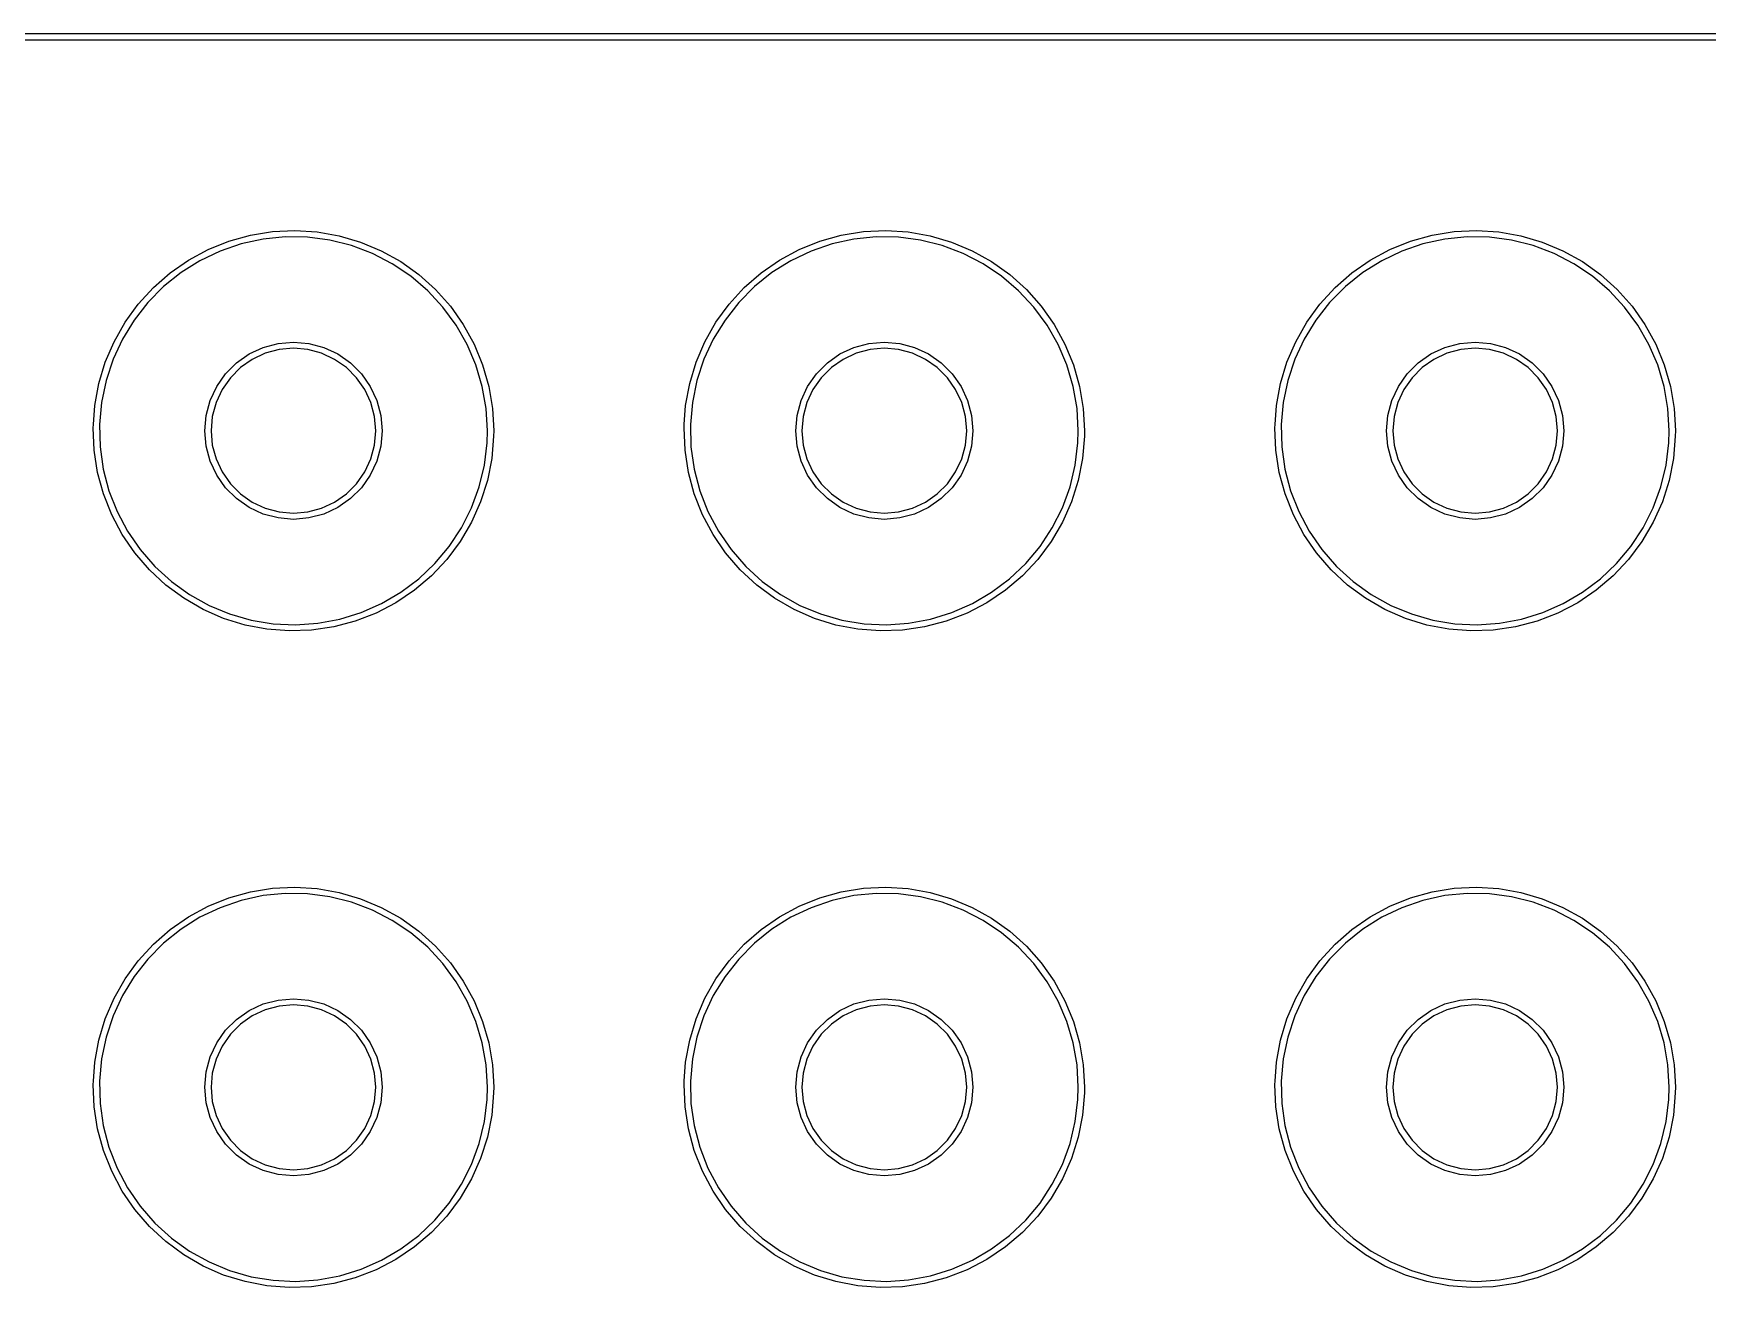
# Model space of a CAD drawing. Extents: x 26 to 390, y -197 to -58.
# Drawn here: x 68.04 to 93.54, y -171.05 to -151.95 of the extents above; entities that cross this region are included whole.
import ezdxf

# ---------------------------------------------------------------- set-up
doc = ezdxf.new("R2010")
doc.units = 0
doc.layers.add('BLACK', color=7, linetype='CONTINUOUS')

msp = doc.modelspace()

# ---------------------------------------------------------------- linework, layer by layer
at = {"layer": 'BLACK', "linetype": 'CONTINUOUS'}
for p, q in [((29, -151.95), (131, -151.95)), ((131, -152.05), (29, -152.05)), ((71.0171, -155.113), (71.3451, -155.021)), ((71.3451, -155.021), (71.6812, -154.967)), ((71.6812, -154.967), (72.0213, -154.95)), ((72.0213, -154.95), (72.3611, -154.971)), ((72.3611, -154.971), (72.6965, -155.031)), ((72.6965, -155.031), (73.0231, -155.127)), ((80.0171, -155.113), (80.3451, -155.021)), ((80.3451, -155.021), (80.6812, -154.967)), ((80.6812, -154.967), (81.0213, -154.95)), ((81.0213, -154.95), (81.3611, -154.971)), ((81.3611, -154.971), (81.6965, -155.031)), ((81.6965, -155.031), (82.0231, -155.127)), ((89.0171, -155.113), (89.3451, -155.021)), ((89.3451, -155.021), (89.6812, -154.967)), ((89.6812, -154.967), (90.0213, -154.95)), ((90.0213, -154.95), (90.3611, -154.971)), ((90.3611, -154.971), (90.6965, -155.031)), ((90.6965, -155.031), (91.0231, -155.127)), ((70.4018, -155.402), (70.7014, -155.24)), ((70.8835, -155.264), (70.5764, -155.411)), ((70.7014, -155.24), (71.0171, -155.113)), ((71.2053, -155.154), (70.8835, -155.264)), ((71.5377, -155.081), (71.2053, -155.154)), ((71.8763, -155.048), (71.5377, -155.081)), ((72.2164, -155.053), (71.8763, -155.048)), ((72.5537, -155.097), (72.2164, -155.053)), ((72.8837, -155.18), (72.5537, -155.097)), ((73.2019, -155.3), (72.8837, -155.18)), ((73.0231, -155.127), (73.337, -155.259)), ((73.337, -155.259), (73.6343, -155.425)), ((79.4018, -155.402), (79.7014, -155.24)), ((79.8835, -155.264), (79.5764, -155.411)), ((79.7014, -155.24), (80.0171, -155.113)), ((80.2053, -155.154), (79.8835, -155.264)), ((80.5377, -155.081), (80.2053, -155.154)), ((80.8763, -155.048), (80.5377, -155.081)), ((81.2164, -155.053), (80.8763, -155.048)), ((81.5537, -155.097), (81.2164, -155.053)), ((81.8837, -155.18), (81.5537, -155.097)), ((82.2019, -155.3), (81.8837, -155.18)), ((82.0231, -155.127), (82.337, -155.259)), ((82.337, -155.259), (82.6343, -155.425)), ((88.4018, -155.402), (88.7014, -155.24)), ((88.8835, -155.264), (88.5764, -155.411)), ((88.7014, -155.24), (89.0171, -155.113)), ((89.2053, -155.154), (88.8835, -155.264)), ((89.5377, -155.081), (89.2053, -155.154)), ((89.8763, -155.048), (89.5377, -155.081)), ((90.2164, -155.053), (89.8763, -155.048)), ((90.5537, -155.097), (90.2164, -155.053)), ((90.8837, -155.18), (90.5537, -155.097)), ((91.2019, -155.3), (90.8837, -155.18)), ((91.0231, -155.127), (91.337, -155.259)), ((91.337, -155.259), (91.6343, -155.425)), ((70.1222, -155.597), (70.4018, -155.402)), ((70.5764, -155.411), (70.2882, -155.591)), ((73.5042, -155.457), (73.2019, -155.3)), ((73.7866, -155.646), (73.5042, -155.457)), ((73.6343, -155.425), (73.9111, -155.623)), ((79.1222, -155.597), (79.4018, -155.402)), ((79.5764, -155.411), (79.2882, -155.591)), ((82.5042, -155.457), (82.2019, -155.3)), ((82.7866, -155.646), (82.5042, -155.457)), ((82.6343, -155.425), (82.9111, -155.623)), ((88.1222, -155.597), (88.4018, -155.402)), ((88.5764, -155.411), (88.2882, -155.591)), ((91.5042, -155.457), (91.2019, -155.3)), ((91.7866, -155.646), (91.5042, -155.457)), ((91.6343, -155.425), (91.9111, -155.623)), ((69.866, -155.821), (70.1222, -155.597)), ((70.2882, -155.591), (70.0227, -155.804)), ((74.0453, -155.867), (73.7866, -155.646)), ((73.9111, -155.623), (74.1642, -155.851)), ((78.866, -155.821), (79.1222, -155.597)), ((79.2882, -155.591), (79.0227, -155.804)), ((83.0453, -155.867), (82.7866, -155.646)), ((82.9111, -155.623), (83.1642, -155.851)), ((87.866, -155.821), (88.1222, -155.597)), ((88.2882, -155.591), (88.0227, -155.804)), ((92.0453, -155.867), (91.7866, -155.646)), ((91.9111, -155.623), (92.1642, -155.851)), ((69.7834, -156.046), (69.5735, -156.314)), ((69.6364, -156.072), (69.866, -155.821)), ((70.0227, -155.804), (69.7834, -156.046)), ((74.2769, -156.116), (74.0453, -155.867)), ((74.1642, -155.851), (74.3903, -156.105)), ((78.7834, -156.046), (78.5735, -156.314)), ((78.6364, -156.072), (78.866, -155.821)), ((79.0227, -155.804), (78.7834, -156.046)), ((83.2769, -156.116), (83.0453, -155.867)), ((83.1642, -155.851), (83.3903, -156.105)), ((87.7834, -156.046), (87.5735, -156.314)), ((87.6364, -156.072), (87.866, -155.821)), ((88.0227, -155.804), (87.7834, -156.046)), ((92.2769, -156.116), (92.0453, -155.867)), ((92.1642, -155.851), (92.3903, -156.105)), ((69.4363, -156.348), (69.6364, -156.072)), ((74.4783, -156.391), (74.2769, -156.116)), ((74.3903, -156.105), (74.5865, -156.384)), ((78.4363, -156.348), (78.6364, -156.072)), ((83.4783, -156.391), (83.2769, -156.116)), ((83.3903, -156.105), (83.5865, -156.384)), ((87.4363, -156.348), (87.6364, -156.072)), ((92.4783, -156.391), (92.2769, -156.116)), ((92.3903, -156.105), (92.5865, -156.384)), ((69.2681, -156.644), (69.4363, -156.348)), ((69.5735, -156.314), (69.3957, -156.604)), ((74.6468, -156.686), (74.4783, -156.391)), ((74.5865, -156.384), (74.7506, -156.682)), ((78.2681, -156.644), (78.4363, -156.348)), ((78.5735, -156.314), (78.3957, -156.604)), ((83.6468, -156.686), (83.4783, -156.391)), ((83.5865, -156.384), (83.7506, -156.682)), ((87.2681, -156.644), (87.4363, -156.348)), ((87.5735, -156.314), (87.3957, -156.604)), ((92.6468, -156.686), (92.4783, -156.391)), ((92.5865, -156.384), (92.7506, -156.682)), ((69.1339, -156.957), (69.2681, -156.644)), ((69.3957, -156.604), (69.2525, -156.912)), ((71.325, -156.831), (71.5383, -156.731)), ((71.5383, -156.731), (71.7656, -156.671)), ((71.7821, -156.764), (71.5708, -156.821)), ((71.7656, -156.671), (72, -156.65)), ((72, -156.745), (71.7821, -156.764)), ((72, -156.65), (72.2344, -156.671)), ((72.2179, -156.764), (72, -156.745)), ((72.4292, -156.821), (72.2179, -156.764)), ((72.2344, -156.671), (72.4617, -156.731)), ((72.4617, -156.731), (72.675, -156.831)), ((74.7803, -156.999), (74.6468, -156.686)), ((74.7506, -156.682), (74.8803, -156.997)), ((78.1339, -156.957), (78.2681, -156.644)), ((78.3957, -156.604), (78.2525, -156.912)), ((80.325, -156.831), (80.5383, -156.731)), ((80.5383, -156.731), (80.7656, -156.671)), ((80.7821, -156.764), (80.5708, -156.821)), ((80.7656, -156.671), (81, -156.65)), ((81, -156.745), (80.7821, -156.764)), ((81, -156.65), (81.2344, -156.671)), ((81.2179, -156.764), (81, -156.745)), ((81.4292, -156.821), (81.2179, -156.764)), ((81.2344, -156.671), (81.4617, -156.731)), ((81.4617, -156.731), (81.675, -156.831)), ((83.7803, -156.999), (83.6468, -156.686)), ((83.7506, -156.682), (83.8803, -156.997)), ((87.1339, -156.957), (87.2681, -156.644)), ((87.3957, -156.604), (87.2525, -156.912)), ((89.325, -156.831), (89.5383, -156.731)), ((89.5383, -156.731), (89.7656, -156.671)), ((89.7821, -156.764), (89.5708, -156.821)), ((89.7656, -156.671), (90, -156.65)), ((90, -156.745), (89.7821, -156.764)), ((90, -156.65), (90.2344, -156.671)), ((90.2179, -156.764), (90, -156.745)), ((90.4292, -156.821), (90.2179, -156.764)), ((90.2344, -156.671), (90.4617, -156.731)), ((90.4617, -156.731), (90.675, -156.831)), ((92.7803, -156.999), (92.6468, -156.686)), ((92.7506, -156.682), (92.8803, -156.997)), ((69.0355, -157.283), (69.1339, -156.957)), ((69.2525, -156.912), (69.1457, -157.235)), ((70.9658, -157.132), (71.1322, -156.966)), ((71.1934, -157.039), (71.0388, -157.193)), ((71.1322, -156.966), (71.325, -156.831)), ((71.3726, -156.913), (71.1934, -157.039)), ((71.5708, -156.821), (71.3726, -156.913)), ((72.6274, -156.913), (72.4292, -156.821)), ((72.8066, -157.039), (72.6274, -156.913)), ((72.675, -156.831), (72.8678, -156.966)), ((72.9612, -157.193), (72.8066, -157.039)), ((72.8678, -156.966), (73.0342, -157.132)), ((74.8769, -157.325), (74.7803, -156.999)), ((74.8803, -156.997), (74.9742, -157.324)), ((78.0355, -157.283), (78.1339, -156.957)), ((78.2525, -156.912), (78.1457, -157.235)), ((79.9658, -157.132), (80.1322, -156.966)), ((80.1934, -157.039), (80.0388, -157.193)), ((80.1322, -156.966), (80.325, -156.831)), ((80.3726, -156.913), (80.1934, -157.039)), ((80.5708, -156.821), (80.3726, -156.913)), ((81.6274, -156.913), (81.4292, -156.821)), ((81.8066, -157.039), (81.6274, -156.913)), ((81.675, -156.831), (81.8678, -156.966)), ((81.9612, -157.193), (81.8066, -157.039)), ((81.8678, -156.966), (82.0342, -157.132)), ((83.8769, -157.325), (83.7803, -156.999)), ((83.8803, -156.997), (83.9742, -157.324)), ((87.0355, -157.283), (87.1339, -156.957)), ((87.2525, -156.912), (87.1457, -157.235)), ((88.9658, -157.132), (89.1322, -156.966)), ((89.1934, -157.039), (89.0388, -157.193)), ((89.1322, -156.966), (89.325, -156.831)), ((89.3726, -156.913), (89.1934, -157.039)), ((89.5708, -156.821), (89.3726, -156.913)), ((90.6274, -156.913), (90.4292, -156.821)), ((90.8066, -157.039), (90.6274, -156.913)), ((90.675, -156.831), (90.8678, -156.966)), ((90.9612, -157.193), (90.8066, -157.039)), ((90.8678, -156.966), (91.0342, -157.132)), ((92.8769, -157.325), (92.7803, -156.999)), ((92.8803, -156.997), (92.9742, -157.324)), ((68.974, -157.618), (69.0355, -157.283)), ((69.1457, -157.235), (69.0767, -157.568)), ((70.7314, -157.538), (70.8309, -157.325)), ((70.8309, -157.325), (70.9658, -157.132)), ((71.0388, -157.193), (70.9133, -157.373)), ((73.0867, -157.373), (72.9612, -157.193)), ((73.0342, -157.132), (73.1691, -157.325)), ((73.1691, -157.325), (73.2686, -157.538)), ((74.9354, -157.66), (74.8769, -157.325)), ((74.9742, -157.324), (75.031, -157.66)), ((77.974, -157.618), (78.0355, -157.283)), ((78.1457, -157.235), (78.0767, -157.568)), ((79.7314, -157.538), (79.8309, -157.325)), ((79.8309, -157.325), (79.9658, -157.132)), ((80.0388, -157.193), (79.9133, -157.373)), ((82.0867, -157.373), (81.9612, -157.193)), ((82.0342, -157.132), (82.1691, -157.325)), ((82.1691, -157.325), (82.2686, -157.538)), ((83.9354, -157.66), (83.8769, -157.325)), ((83.9742, -157.324), (84.031, -157.66)), ((86.974, -157.618), (87.0355, -157.283)), ((87.1457, -157.235), (87.0767, -157.568)), ((88.7314, -157.538), (88.8309, -157.325)), ((88.8309, -157.325), (88.9658, -157.132)), ((89.0388, -157.193), (88.9133, -157.373)), ((91.0867, -157.373), (90.9612, -157.193)), ((91.0342, -157.132), (91.1691, -157.325)), ((91.1691, -157.325), (91.2686, -157.538)), ((92.9354, -157.66), (92.8769, -157.325)), ((92.9742, -157.324), (93.031, -157.66)), ((69.0767, -157.568), (69.0465, -157.907)), ((70.6705, -157.766), (70.7314, -157.538)), ((70.8209, -157.571), (70.7643, -157.782)), ((70.9133, -157.373), (70.8209, -157.571)), ((73.1791, -157.571), (73.0867, -157.373)), ((73.2357, -157.782), (73.1791, -157.571)), ((73.2686, -157.538), (73.3295, -157.766)), ((78.0767, -157.568), (78.0465, -157.907)), ((79.6705, -157.766), (79.7314, -157.538)), ((79.8209, -157.571), (79.7643, -157.782)), ((79.9133, -157.373), (79.8209, -157.571)), ((82.1791, -157.571), (82.0867, -157.373)), ((82.2357, -157.782), (82.1791, -157.571)), ((82.2686, -157.538), (82.3295, -157.766)), ((87.0767, -157.568), (87.0465, -157.907)), ((88.6705, -157.766), (88.7314, -157.538)), ((88.8209, -157.571), (88.7643, -157.782)), ((88.9133, -157.373), (88.8209, -157.571)), ((91.1791, -157.571), (91.0867, -157.373)), ((91.2357, -157.782), (91.1791, -157.571)), ((91.2686, -157.538), (91.3295, -157.766)), ((68.9538, -157.907), (68.974, -157.618)), ((70.65, -158), (70.6705, -157.766)), ((70.7643, -157.782), (70.7452, -158)), ((73.2548, -158), (73.2357, -157.782)), ((73.3295, -157.766), (73.35, -158)), ((74.955, -158), (74.9354, -157.66)), ((75.031, -157.66), (75.05, -158)), ((77.9538, -157.907), (77.974, -157.618)), ((79.65, -158), (79.6705, -157.766)), ((79.7643, -157.782), (79.7452, -158)), ((82.2548, -158), (82.2357, -157.782)), ((82.3295, -157.766), (82.35, -158)), ((83.955, -158), (83.9354, -157.66)), ((84.031, -157.66), (84.05, -158)), ((86.9538, -157.907), (86.974, -157.618)), ((88.65, -158), (88.6705, -157.766)), ((88.7643, -157.782), (88.7452, -158)), ((91.2548, -158), (91.2357, -157.782)), ((91.3295, -157.766), (91.35, -158)), ((92.955, -158), (92.9354, -157.66)), ((93.031, -157.66), (93.05, -158)), ((68.9503, -157.957), (68.9538, -157.907)), ((68.9646, -158.298), (68.9503, -157.957)), ((69.0465, -157.907), (69.0554, -158.247)), ((70.6705, -158.234), (70.65, -158)), ((70.7452, -158), (70.7643, -158.218)), ((73.2357, -158.218), (73.2548, -158)), ((73.35, -158), (73.3295, -158.234)), ((74.9492, -158.186), (74.955, -158)), ((75.0488, -158.085), (75.0203, -158.424)), ((75.05, -158), (75.0488, -158.085)), ((77.9503, -157.957), (77.9538, -157.907)), ((77.9646, -158.298), (77.9503, -157.957)), ((78.0465, -157.907), (78.0554, -158.247)), ((79.6705, -158.234), (79.65, -158)), ((79.7452, -158), (79.7643, -158.218)), ((82.2357, -158.218), (82.2548, -158)), ((82.35, -158), (82.3295, -158.234)), ((83.9492, -158.186), (83.955, -158)), ((84.0488, -158.085), (84.0203, -158.424)), ((84.05, -158), (84.0488, -158.085)), ((86.9503, -157.957), (86.9538, -157.907)), ((86.9646, -158.298), (86.9503, -157.957)), ((87.0465, -157.907), (87.0554, -158.247)), ((88.6705, -158.234), (88.65, -158)), ((88.7452, -158), (88.7643, -158.218)), ((91.2357, -158.218), (91.2548, -158)), ((91.35, -158), (91.3295, -158.234)), ((92.9492, -158.186), (92.955, -158)), ((93.0488, -158.085), (93.0203, -158.424)), ((93.05, -158), (93.0488, -158.085)), ((69.0166, -158.634), (68.9646, -158.298)), ((69.0554, -158.247), (69.1033, -158.584)), ((70.7314, -158.462), (70.6705, -158.234)), ((70.7643, -158.218), (70.8209, -158.429)), ((73.1791, -158.429), (73.2357, -158.218)), ((73.3295, -158.234), (73.2686, -158.462)), ((74.9083, -158.523), (74.9492, -158.186)), ((78.0166, -158.634), (77.9646, -158.298)), ((78.0554, -158.247), (78.1033, -158.584)), ((79.7314, -158.462), (79.6705, -158.234)), ((79.7643, -158.218), (79.8209, -158.429)), ((82.1791, -158.429), (82.2357, -158.218)), ((82.3295, -158.234), (82.2686, -158.462)), ((83.9083, -158.523), (83.9492, -158.186)), ((87.0166, -158.634), (86.9646, -158.298)), ((87.0554, -158.247), (87.1033, -158.584)), ((88.7314, -158.462), (88.6705, -158.234)), ((88.7643, -158.218), (88.8209, -158.429)), ((91.1791, -158.429), (91.2357, -158.218)), ((91.3295, -158.234), (91.2686, -158.462)), ((92.9083, -158.523), (92.9492, -158.186)), ((69.1033, -158.584), (69.1896, -158.913)), ((70.8309, -158.675), (70.7314, -158.462)), ((70.8209, -158.429), (70.9133, -158.627)), ((73.0867, -158.627), (73.1791, -158.429)), ((73.2686, -158.462), (73.1691, -158.675)), ((74.8289, -158.854), (74.9083, -158.523)), ((75.0203, -158.424), (74.9542, -158.759)), ((78.1033, -158.584), (78.1896, -158.913)), ((79.8309, -158.675), (79.7314, -158.462)), ((79.8209, -158.429), (79.9133, -158.627)), ((82.0867, -158.627), (82.1791, -158.429)), ((82.2686, -158.462), (82.1691, -158.675)), ((83.8289, -158.854), (83.9083, -158.523)), ((84.0203, -158.424), (83.9542, -158.759)), ((87.1033, -158.584), (87.1896, -158.913)), ((88.8309, -158.675), (88.7314, -158.462)), ((88.8209, -158.429), (88.9133, -158.627)), ((91.0867, -158.627), (91.1791, -158.429)), ((91.2686, -158.462), (91.1691, -158.675)), ((92.8289, -158.854), (92.9083, -158.523)), ((93.0203, -158.424), (92.9542, -158.759)), ((69.1059, -158.963), (69.0166, -158.634)), ((70.9658, -158.868), (70.8309, -158.675)), ((70.9133, -158.627), (71.0388, -158.807)), ((71.0388, -158.807), (71.1934, -158.961)), ((72.8066, -158.961), (72.9612, -158.807)), ((72.9612, -158.807), (73.0867, -158.627)), ((73.1691, -158.675), (73.0342, -158.868)), ((74.712, -159.174), (74.8289, -158.854)), ((74.9542, -158.759), (74.8512, -159.083)), ((78.1059, -158.963), (78.0166, -158.634)), ((79.9658, -158.868), (79.8309, -158.675)), ((79.9133, -158.627), (80.0388, -158.807)), ((80.0388, -158.807), (80.1934, -158.961)), ((81.8066, -158.961), (81.9612, -158.807)), ((81.9612, -158.807), (82.0867, -158.627)), ((82.1691, -158.675), (82.0342, -158.868)), ((83.712, -159.174), (83.8289, -158.854)), ((83.9542, -158.759), (83.8512, -159.083)), ((87.1059, -158.963), (87.0166, -158.634)), ((88.9658, -158.868), (88.8309, -158.675)), ((88.9133, -158.627), (89.0388, -158.807)), ((89.0388, -158.807), (89.1934, -158.961)), ((90.8066, -158.961), (90.9612, -158.807)), ((90.9612, -158.807), (91.0867, -158.627)), ((91.1691, -158.675), (91.0342, -158.868)), ((92.712, -159.174), (92.8289, -158.854)), ((92.9542, -158.759), (92.8512, -159.083)), ((69.2313, -159.279), (69.1059, -158.963)), ((69.1896, -158.913), (69.3132, -159.23)), ((71.1322, -159.034), (70.9658, -158.868)), ((71.325, -159.169), (71.1322, -159.034)), ((71.1934, -158.961), (71.3726, -159.087)), ((71.3726, -159.087), (71.5708, -159.179)), ((72.4292, -159.179), (72.6274, -159.087)), ((72.6274, -159.087), (72.8066, -158.961)), ((72.8678, -159.034), (72.675, -159.169)), ((73.0342, -158.868), (72.8678, -159.034)), ((74.8512, -159.083), (74.7127, -159.394)), ((78.2313, -159.279), (78.1059, -158.963)), ((78.1896, -158.913), (78.3132, -159.23)), ((80.1322, -159.034), (79.9658, -158.868)), ((80.325, -159.169), (80.1322, -159.034)), ((80.1934, -158.961), (80.3726, -159.087)), ((80.3726, -159.087), (80.5708, -159.179)), ((81.4292, -159.179), (81.6274, -159.087)), ((81.6274, -159.087), (81.8066, -158.961)), ((81.8678, -159.034), (81.675, -159.169)), ((82.0342, -158.868), (81.8678, -159.034)), ((83.8512, -159.083), (83.7127, -159.394)), ((87.2313, -159.279), (87.1059, -158.963)), ((87.1896, -158.913), (87.3132, -159.23)), ((89.1322, -159.034), (88.9658, -158.868)), ((89.325, -159.169), (89.1322, -159.034)), ((89.1934, -158.961), (89.3726, -159.087)), ((89.3726, -159.087), (89.5708, -159.179)), ((90.4292, -159.179), (90.6274, -159.087)), ((90.6274, -159.087), (90.8066, -158.961)), ((90.8678, -159.034), (90.675, -159.169)), ((91.0342, -158.868), (90.8678, -159.034)), ((92.8512, -159.083), (92.7127, -159.394)), ((69.3911, -159.58), (69.2313, -159.279)), ((69.3132, -159.23), (69.4724, -159.531)), ((71.5383, -159.269), (71.325, -159.169)), ((71.7656, -159.329), (71.5383, -159.269)), ((71.5708, -159.179), (71.7821, -159.236)), ((72, -159.35), (71.7656, -159.329)), ((71.7821, -159.236), (72, -159.255)), ((72, -159.255), (72.2179, -159.236)), ((72.2344, -159.329), (72, -159.35)), ((72.2179, -159.236), (72.4292, -159.179)), ((72.4617, -159.269), (72.2344, -159.329)), ((72.675, -159.169), (72.4617, -159.269)), ((74.5591, -159.477), (74.712, -159.174)), ((78.3911, -159.58), (78.2313, -159.279)), ((78.3132, -159.23), (78.4724, -159.531)), ((80.5383, -159.269), (80.325, -159.169)), ((80.7656, -159.329), (80.5383, -159.269)), ((80.5708, -159.179), (80.7821, -159.236)), ((81, -159.35), (80.7656, -159.329)), ((80.7821, -159.236), (81, -159.255)), ((81, -159.255), (81.2179, -159.236)), ((81.2344, -159.329), (81, -159.35)), ((81.2179, -159.236), (81.4292, -159.179)), ((81.4617, -159.269), (81.2344, -159.329)), ((81.675, -159.169), (81.4617, -159.269)), ((83.5591, -159.477), (83.712, -159.174)), ((87.3911, -159.58), (87.2313, -159.279)), ((87.3132, -159.23), (87.4724, -159.531)), ((89.5383, -159.269), (89.325, -159.169)), ((89.7656, -159.329), (89.5383, -159.269)), ((89.5708, -159.179), (89.7821, -159.236)), ((90, -159.35), (89.7656, -159.329)), ((89.7821, -159.236), (90, -159.255)), ((90, -159.255), (90.2179, -159.236)), ((90.2344, -159.329), (90, -159.35)), ((90.2179, -159.236), (90.4292, -159.179)), ((90.4617, -159.269), (90.2344, -159.329)), ((90.675, -159.169), (90.4617, -159.269)), ((92.5591, -159.477), (92.712, -159.174)), ((69.5835, -159.861), (69.3911, -159.58)), ((69.4724, -159.531), (69.6651, -159.811)), ((74.3723, -159.762), (74.5591, -159.477)), ((74.7127, -159.394), (74.5404, -159.688)), ((78.5835, -159.861), (78.3911, -159.58)), ((78.4724, -159.531), (78.6651, -159.811)), ((83.3723, -159.762), (83.5591, -159.477)), ((83.7127, -159.394), (83.5404, -159.688)), ((87.5835, -159.861), (87.3911, -159.58)), ((87.4724, -159.531), (87.6651, -159.811)), ((92.3723, -159.762), (92.5591, -159.477)), ((92.7127, -159.394), (92.5404, -159.688)), ((69.806, -160.119), (69.5835, -159.861)), ((69.6651, -159.811), (69.8887, -160.068)), ((74.1541, -160.023), (74.3723, -159.762)), ((74.5404, -159.688), (74.3364, -159.961)), ((78.806, -160.119), (78.5835, -159.861)), ((78.6651, -159.811), (78.8887, -160.068)), ((83.1541, -160.023), (83.3723, -159.762)), ((83.5404, -159.688), (83.3364, -159.961)), ((87.806, -160.119), (87.5835, -159.861)), ((87.6651, -159.811), (87.8887, -160.068)), ((92.1541, -160.023), (92.3723, -159.762)), ((92.5404, -159.688), (92.3364, -159.961)), ((70.0559, -160.35), (69.806, -160.119)), ((69.8887, -160.068), (70.1404, -160.296)), ((73.9073, -160.257), (74.1541, -160.023)), ((74.3364, -159.961), (74.1033, -160.209)), ((79.0559, -160.35), (78.806, -160.119)), ((78.8887, -160.068), (79.1404, -160.296)), ((82.9073, -160.257), (83.1541, -160.023)), ((83.3364, -159.961), (83.1033, -160.209)), ((88.0559, -160.35), (87.806, -160.119)), ((87.8887, -160.068), (88.1404, -160.296)), ((91.9073, -160.257), (92.1541, -160.023)), ((92.3364, -159.961), (92.1033, -160.209)), ((70.3299, -160.552), (70.0559, -160.35)), ((70.1404, -160.296), (70.4166, -160.495)), ((73.6353, -160.461), (73.9073, -160.257)), ((74.1033, -160.209), (73.844, -160.429)), ((79.3299, -160.552), (79.0559, -160.35)), ((79.1404, -160.296), (79.4166, -160.495)), ((82.6353, -160.461), (82.9073, -160.257)), ((83.1033, -160.209), (82.844, -160.429)), ((88.3299, -160.552), (88.0559, -160.35)), ((88.1404, -160.296), (88.4166, -160.495)), ((91.6353, -160.461), (91.9073, -160.257)), ((92.1033, -160.209), (91.844, -160.429)), ((70.6248, -160.722), (70.3299, -160.552)), ((70.4166, -160.495), (70.7139, -160.66)), ((73.03, -160.77), (73.3415, -160.633)), ((73.5617, -160.62), (73.26, -160.778)), ((73.3415, -160.633), (73.6353, -160.461)), ((73.844, -160.429), (73.5617, -160.62)), ((79.6248, -160.722), (79.3299, -160.552)), ((79.4166, -160.495), (79.7139, -160.66)), ((82.03, -160.77), (82.3415, -160.633)), ((82.5617, -160.62), (82.26, -160.778)), ((82.3415, -160.633), (82.6353, -160.461)), ((82.844, -160.429), (82.5617, -160.62)), ((88.6248, -160.722), (88.3299, -160.552)), ((88.4166, -160.495), (88.7139, -160.66)), ((91.03, -160.77), (91.3415, -160.633)), ((91.5617, -160.62), (91.26, -160.778)), ((91.3415, -160.633), (91.6353, -160.461)), ((91.844, -160.429), (91.5617, -160.62)), ((70.9369, -160.859), (70.6248, -160.722)), ((70.7139, -160.66), (71.0282, -160.791)), ((71.2621, -160.959), (70.9369, -160.859)), ((71.0282, -160.791), (71.3554, -160.884)), ((71.3554, -160.884), (71.6911, -160.939)), ((72.3704, -160.932), (72.7049, -160.87)), ((72.7049, -160.87), (73.03, -160.77)), ((73.26, -160.778), (72.9425, -160.901)), ((79.9369, -160.859), (79.6248, -160.722)), ((79.7139, -160.66), (80.0282, -160.791)), ((80.2621, -160.959), (79.9369, -160.859)), ((80.0282, -160.791), (80.3554, -160.884)), ((80.3554, -160.884), (80.6911, -160.939)), ((81.3704, -160.932), (81.7049, -160.87)), ((81.7049, -160.87), (82.03, -160.77)), ((82.26, -160.778), (81.9425, -160.901)), ((88.9369, -160.859), (88.6248, -160.722)), ((88.7139, -160.66), (89.0282, -160.791)), ((89.2621, -160.959), (88.9369, -160.859)), ((89.0282, -160.791), (89.3554, -160.884)), ((89.3554, -160.884), (89.6911, -160.939)), ((90.3704, -160.932), (90.7049, -160.87)), ((90.7049, -160.87), (91.03, -160.77)), ((91.26, -160.778), (90.9425, -160.901)), ((71.5966, -161.023), (71.2621, -160.959)), ((71.9361, -161.049), (71.5966, -161.023)), ((71.6911, -160.939), (72.0309, -160.955)), ((72.2764, -161.037), (71.9361, -161.049)), ((72.0309, -160.955), (72.3704, -160.932)), ((72.6133, -160.988), (72.2764, -161.037)), ((72.9425, -160.901), (72.6133, -160.988)), ((80.5966, -161.023), (80.2621, -160.959)), ((80.9361, -161.049), (80.5966, -161.023)), ((80.6911, -160.939), (81.0309, -160.955)), ((81.2764, -161.037), (80.9361, -161.049)), ((81.0309, -160.955), (81.3704, -160.932)), ((81.6133, -160.988), (81.2764, -161.037)), ((81.9425, -160.901), (81.6133, -160.988)), ((89.5966, -161.023), (89.2621, -160.959)), ((89.9361, -161.049), (89.5966, -161.023)), ((89.6911, -160.939), (90.0309, -160.955)), ((90.2764, -161.037), (89.9361, -161.049)), ((90.0309, -160.955), (90.3704, -160.932)), ((90.6133, -160.988), (90.2764, -161.037)), ((90.9425, -160.901), (90.6133, -160.988)), ((71.3451, -165.021), (71.6812, -164.967)), ((71.6812, -164.967), (72.0213, -164.95)), ((72.0213, -164.95), (72.3611, -164.971)), ((72.3611, -164.971), (72.6965, -165.031)), ((80.3451, -165.021), (80.6812, -164.967)), ((80.6812, -164.967), (81.0213, -164.95)), ((81.0213, -164.95), (81.3611, -164.971)), ((81.3611, -164.971), (81.6965, -165.031)), ((89.3451, -165.021), (89.6812, -164.967)), ((89.6812, -164.967), (90.0213, -164.95)), ((90.0213, -164.95), (90.3611, -164.971)), ((90.3611, -164.971), (90.6965, -165.031)), ((70.7014, -165.24), (71.0171, -165.113)), ((71.2053, -165.154), (70.8835, -165.264)), ((71.0171, -165.113), (71.3451, -165.021)), ((71.5377, -165.081), (71.2053, -165.154)), ((71.8763, -165.048), (71.5377, -165.081)), ((72.2164, -165.053), (71.8763, -165.048)), ((72.5537, -165.097), (72.2164, -165.053)), ((72.8837, -165.18), (72.5537, -165.097)), ((72.6965, -165.031), (73.0231, -165.127)), ((73.2019, -165.3), (72.8837, -165.18)), ((73.0231, -165.127), (73.337, -165.259)), ((79.7014, -165.24), (80.0171, -165.113)), ((80.2053, -165.154), (79.8835, -165.264)), ((80.0171, -165.113), (80.3451, -165.021)), ((80.5377, -165.081), (80.2053, -165.154)), ((80.8763, -165.048), (80.5377, -165.081)), ((81.2164, -165.053), (80.8763, -165.048)), ((81.5537, -165.097), (81.2164, -165.053)), ((81.8837, -165.18), (81.5537, -165.097)), ((81.6965, -165.031), (82.0231, -165.127)), ((82.2019, -165.3), (81.8837, -165.18)), ((82.0231, -165.127), (82.337, -165.259)), ((88.7014, -165.24), (89.0171, -165.113)), ((89.2053, -165.154), (88.8835, -165.264)), ((89.0171, -165.113), (89.3451, -165.021)), ((89.5377, -165.081), (89.2053, -165.154)), ((89.8763, -165.048), (89.5377, -165.081)), ((90.2164, -165.053), (89.8763, -165.048)), ((90.5537, -165.097), (90.2164, -165.053)), ((90.8837, -165.18), (90.5537, -165.097)), ((90.6965, -165.031), (91.0231, -165.127)), ((91.2019, -165.3), (90.8837, -165.18)), ((91.0231, -165.127), (91.337, -165.259)), ((70.1222, -165.597), (70.4018, -165.402)), ((70.5764, -165.411), (70.2882, -165.591)), ((70.4018, -165.402), (70.7014, -165.24)), ((70.8835, -165.264), (70.5764, -165.411)), ((73.5042, -165.457), (73.2019, -165.3)), ((73.337, -165.259), (73.6343, -165.425)), ((73.7866, -165.646), (73.5042, -165.457)), ((73.6343, -165.425), (73.9111, -165.623)), ((79.1222, -165.597), (79.4018, -165.402)), ((79.5764, -165.411), (79.2882, -165.591)), ((79.4018, -165.402), (79.7014, -165.24)), ((79.8835, -165.264), (79.5764, -165.411)), ((82.5042, -165.457), (82.2019, -165.3)), ((82.337, -165.259), (82.6343, -165.425)), ((82.7866, -165.646), (82.5042, -165.457)), ((82.6343, -165.425), (82.9111, -165.623)), ((88.1222, -165.597), (88.4018, -165.402)), ((88.5764, -165.411), (88.2882, -165.591)), ((88.4018, -165.402), (88.7014, -165.24)), ((88.8835, -165.264), (88.5764, -165.411)), ((91.5042, -165.457), (91.2019, -165.3)), ((91.337, -165.259), (91.6343, -165.425)), ((91.7866, -165.646), (91.5042, -165.457)), ((91.6343, -165.425), (91.9111, -165.623)), ((69.866, -165.821), (70.1222, -165.597)), ((70.2882, -165.591), (70.0227, -165.804)), ((74.0453, -165.867), (73.7866, -165.646)), ((73.9111, -165.623), (74.1642, -165.851)), ((78.866, -165.821), (79.1222, -165.597)), ((79.2882, -165.591), (79.0227, -165.804)), ((83.0453, -165.867), (82.7866, -165.646)), ((82.9111, -165.623), (83.1642, -165.851)), ((87.866, -165.821), (88.1222, -165.597)), ((88.2882, -165.591), (88.0227, -165.804)), ((92.0453, -165.867), (91.7866, -165.646)), ((91.9111, -165.623), (92.1642, -165.851)), ((69.6364, -166.072), (69.866, -165.821)), ((70.0227, -165.804), (69.7834, -166.046)), ((74.2769, -166.116), (74.0453, -165.867)), ((74.1642, -165.851), (74.3903, -166.105)), ((78.6364, -166.072), (78.866, -165.821)), ((79.0227, -165.804), (78.7834, -166.046)), ((83.2769, -166.116), (83.0453, -165.867)), ((83.1642, -165.851), (83.3903, -166.105)), ((87.6364, -166.072), (87.866, -165.821)), ((88.0227, -165.804), (87.7834, -166.046)), ((92.2769, -166.116), (92.0453, -165.867)), ((92.1642, -165.851), (92.3903, -166.105)), ((69.4363, -166.348), (69.6364, -166.072)), ((69.7834, -166.046), (69.5735, -166.314)), ((74.4783, -166.391), (74.2769, -166.116)), ((74.3903, -166.105), (74.5865, -166.384)), ((78.4363, -166.348), (78.6364, -166.072)), ((78.7834, -166.046), (78.5735, -166.314)), ((83.4783, -166.391), (83.2769, -166.116)), ((83.3903, -166.105), (83.5865, -166.384)), ((87.4363, -166.348), (87.6364, -166.072)), ((87.7834, -166.046), (87.5735, -166.314)), ((92.4783, -166.391), (92.2769, -166.116)), ((92.3903, -166.105), (92.5865, -166.384)), ((69.2681, -166.644), (69.4363, -166.348)), ((69.5735, -166.314), (69.3957, -166.604)), ((74.6468, -166.686), (74.4783, -166.391)), ((74.5865, -166.384), (74.7506, -166.682)), ((78.2681, -166.644), (78.4363, -166.348)), ((78.5735, -166.314), (78.3957, -166.604)), ((83.6468, -166.686), (83.4783, -166.391)), ((83.5865, -166.384), (83.7506, -166.682)), ((87.2681, -166.644), (87.4363, -166.348)), ((87.5735, -166.314), (87.3957, -166.604)), ((92.6468, -166.686), (92.4783, -166.391)), ((92.5865, -166.384), (92.7506, -166.682)), ((69.1339, -166.957), (69.2681, -166.644)), ((69.3957, -166.604), (69.2525, -166.912)), ((71.325, -166.831), (71.5383, -166.731)), ((71.5383, -166.731), (71.7656, -166.671)), ((71.7821, -166.764), (71.5708, -166.821)), ((71.7656, -166.671), (72, -166.65)), ((72, -166.745), (71.7821, -166.764)), ((72, -166.65), (72.2344, -166.671)), ((72.2179, -166.764), (72, -166.745)), ((72.4292, -166.821), (72.2179, -166.764)), ((72.2344, -166.671), (72.4617, -166.731)), ((72.4617, -166.731), (72.675, -166.831)), ((74.7803, -166.999), (74.6468, -166.686)), ((74.7506, -166.682), (74.8803, -166.997)), ((78.1339, -166.957), (78.2681, -166.644)), ((78.3957, -166.604), (78.2525, -166.912)), ((80.325, -166.831), (80.5383, -166.731)), ((80.5383, -166.731), (80.7656, -166.671)), ((80.7821, -166.764), (80.5708, -166.821)), ((80.7656, -166.671), (81, -166.65)), ((81, -166.745), (80.7821, -166.764)), ((81, -166.65), (81.2344, -166.671)), ((81.2179, -166.764), (81, -166.745)), ((81.4292, -166.821), (81.2179, -166.764)), ((81.2344, -166.671), (81.4617, -166.731)), ((81.4617, -166.731), (81.675, -166.831)), ((83.7803, -166.999), (83.6468, -166.686)), ((83.7506, -166.682), (83.8803, -166.997)), ((87.1339, -166.957), (87.2681, -166.644)), ((87.3957, -166.604), (87.2525, -166.912)), ((89.325, -166.831), (89.5383, -166.731)), ((89.5383, -166.731), (89.7656, -166.671)), ((89.7821, -166.764), (89.5708, -166.821)), ((89.7656, -166.671), (90, -166.65)), ((90, -166.745), (89.7821, -166.764)), ((90, -166.65), (90.2344, -166.671)), ((90.2179, -166.764), (90, -166.745)), ((90.4292, -166.821), (90.2179, -166.764)), ((90.2344, -166.671), (90.4617, -166.731)), ((90.4617, -166.731), (90.675, -166.831)), ((92.7803, -166.999), (92.6468, -166.686)), ((92.7506, -166.682), (92.8803, -166.997)), ((69.0355, -167.283), (69.1339, -166.957)), ((69.2525, -166.912), (69.1457, -167.235)), ((70.9658, -167.132), (71.1322, -166.966)), ((71.1322, -166.966), (71.325, -166.831)), ((71.3726, -166.913), (71.1934, -167.039)), ((71.5708, -166.821), (71.3726, -166.913)), ((72.6274, -166.913), (72.4292, -166.821)), ((72.8066, -167.039), (72.6274, -166.913)), ((72.675, -166.831), (72.8678, -166.966)), ((72.8678, -166.966), (73.0342, -167.132)), ((74.8769, -167.325), (74.7803, -166.999)), ((74.8803, -166.997), (74.9742, -167.324)), ((78.0355, -167.283), (78.1339, -166.957)), ((78.2525, -166.912), (78.1457, -167.235)), ((79.9658, -167.132), (80.1322, -166.966)), ((80.1322, -166.966), (80.325, -166.831)), ((80.3726, -166.913), (80.1934, -167.039)), ((80.5708, -166.821), (80.3726, -166.913)), ((81.6274, -166.913), (81.4292, -166.821)), ((81.8066, -167.039), (81.6274, -166.913)), ((81.675, -166.831), (81.8678, -166.966)), ((81.8678, -166.966), (82.0342, -167.132)), ((83.8769, -167.325), (83.7803, -166.999)), ((83.8803, -166.997), (83.9742, -167.324)), ((87.0355, -167.283), (87.1339, -166.957)), ((87.2525, -166.912), (87.1457, -167.235)), ((88.9658, -167.132), (89.1322, -166.966)), ((89.1322, -166.966), (89.325, -166.831)), ((89.3726, -166.913), (89.1934, -167.039)), ((89.5708, -166.821), (89.3726, -166.913)), ((90.6274, -166.913), (90.4292, -166.821)), ((90.8066, -167.039), (90.6274, -166.913)), ((90.675, -166.831), (90.8678, -166.966)), ((90.8678, -166.966), (91.0342, -167.132)), ((92.8769, -167.325), (92.7803, -166.999)), ((92.8803, -166.997), (92.9742, -167.324)), ((69.1457, -167.235), (69.0767, -167.568)), ((70.8309, -167.325), (70.9658, -167.132)), ((71.0388, -167.193), (70.9133, -167.373)), ((71.1934, -167.039), (71.0388, -167.193)), ((72.9612, -167.193), (72.8066, -167.039)), ((73.0867, -167.373), (72.9612, -167.193)), ((73.0342, -167.132), (73.1691, -167.325)), ((78.1457, -167.235), (78.0767, -167.568)), ((79.8309, -167.325), (79.9658, -167.132)), ((80.0388, -167.193), (79.9133, -167.373)), ((80.1934, -167.039), (80.0388, -167.193)), ((81.9612, -167.193), (81.8066, -167.039)), ((82.0867, -167.373), (81.9612, -167.193)), ((82.0342, -167.132), (82.1691, -167.325)), ((87.1457, -167.235), (87.0767, -167.568)), ((88.8309, -167.325), (88.9658, -167.132)), ((89.0388, -167.193), (88.9133, -167.373)), ((89.1934, -167.039), (89.0388, -167.193)), ((90.9612, -167.193), (90.8066, -167.039)), ((91.0867, -167.373), (90.9612, -167.193)), ((91.0342, -167.132), (91.1691, -167.325)), ((68.974, -167.618), (69.0355, -167.283)), ((70.7314, -167.538), (70.8309, -167.325)), ((70.9133, -167.373), (70.8209, -167.571)), ((73.1791, -167.571), (73.0867, -167.373)), ((73.1691, -167.325), (73.2686, -167.538)), ((74.9354, -167.66), (74.8769, -167.325)), ((74.9742, -167.324), (75.031, -167.66)), ((77.974, -167.618), (78.0355, -167.283)), ((79.7314, -167.538), (79.8309, -167.325)), ((79.9133, -167.373), (79.8209, -167.571)), ((82.1791, -167.571), (82.0867, -167.373)), ((82.1691, -167.325), (82.2686, -167.538)), ((83.9354, -167.66), (83.8769, -167.325)), ((83.9742, -167.324), (84.031, -167.66)), ((86.974, -167.618), (87.0355, -167.283)), ((88.7314, -167.538), (88.8309, -167.325)), ((88.9133, -167.373), (88.8209, -167.571)), ((91.1791, -167.571), (91.0867, -167.373)), ((91.1691, -167.325), (91.2686, -167.538)), ((92.9354, -167.66), (92.8769, -167.325)), ((92.9742, -167.324), (93.031, -167.66)), ((68.9538, -167.907), (68.974, -167.618)), ((69.0767, -167.568), (69.0465, -167.907)), ((70.65, -168), (70.6705, -167.766)), ((70.6705, -167.766), (70.7314, -167.538)), ((70.7643, -167.782), (70.7452, -168)), ((70.8209, -167.571), (70.7643, -167.782)), ((73.2357, -167.782), (73.1791, -167.571)), ((73.2548, -168), (73.2357, -167.782)), ((73.2686, -167.538), (73.3295, -167.766)), ((73.3295, -167.766), (73.35, -168)), ((74.955, -168), (74.9354, -167.66)), ((75.031, -167.66), (75.05, -168)), ((77.9538, -167.907), (77.974, -167.618)), ((78.0767, -167.568), (78.0465, -167.907)), ((79.65, -168), (79.6705, -167.766)), ((79.6705, -167.766), (79.7314, -167.538)), ((79.7643, -167.782), (79.7452, -168)), ((79.8209, -167.571), (79.7643, -167.782)), ((82.2357, -167.782), (82.1791, -167.571)), ((82.2548, -168), (82.2357, -167.782)), ((82.2686, -167.538), (82.3295, -167.766)), ((82.3295, -167.766), (82.35, -168)), ((83.955, -168), (83.9354, -167.66)), ((84.031, -167.66), (84.05, -168)), ((86.9538, -167.907), (86.974, -167.618)), ((87.0767, -167.568), (87.0465, -167.907)), ((88.65, -168), (88.6705, -167.766)), ((88.6705, -167.766), (88.7314, -167.538)), ((88.7643, -167.782), (88.7452, -168)), ((88.8209, -167.571), (88.7643, -167.782)), ((91.2357, -167.782), (91.1791, -167.571)), ((91.2548, -168), (91.2357, -167.782)), ((91.2686, -167.538), (91.3295, -167.766)), ((91.3295, -167.766), (91.35, -168)), ((92.955, -168), (92.9354, -167.66)), ((93.031, -167.66), (93.05, -168)), ((68.9503, -167.957), (68.9538, -167.907)), ((68.9646, -168.298), (68.9503, -167.957)), ((69.0465, -167.907), (69.0554, -168.247)), ((70.6705, -168.234), (70.65, -168)), ((70.7452, -168), (70.7643, -168.218)), ((73.2357, -168.218), (73.2548, -168)), ((73.35, -168), (73.3295, -168.234)), ((74.9492, -168.186), (74.955, -168)), ((75.05, -168), (75.0488, -168.085)), ((77.9503, -167.957), (77.9538, -167.907)), ((77.9646, -168.298), (77.9503, -167.957)), ((78.0465, -167.907), (78.0554, -168.247)), ((79.6705, -168.234), (79.65, -168)), ((79.7452, -168), (79.7643, -168.218)), ((82.2357, -168.218), (82.2548, -168)), ((82.35, -168), (82.3295, -168.234)), ((83.9492, -168.186), (83.955, -168)), ((84.05, -168), (84.0488, -168.085)), ((86.9503, -167.957), (86.9538, -167.907)), ((86.9646, -168.298), (86.9503, -167.957)), ((87.0465, -167.907), (87.0554, -168.247)), ((88.6705, -168.234), (88.65, -168)), ((88.7452, -168), (88.7643, -168.218)), ((91.2357, -168.218), (91.2548, -168)), ((91.35, -168), (91.3295, -168.234)), ((92.9492, -168.186), (92.955, -168)), ((93.05, -168), (93.0488, -168.085)), ((69.0554, -168.247), (69.1033, -168.584)), ((70.7314, -168.462), (70.6705, -168.234)), ((70.7643, -168.218), (70.8209, -168.429)), ((73.1791, -168.429), (73.2357, -168.218)), ((73.3295, -168.234), (73.2686, -168.462)), ((74.9083, -168.523), (74.9492, -168.186)), ((75.0488, -168.085), (75.0203, -168.424)), ((78.0554, -168.247), (78.1033, -168.584)), ((79.7314, -168.462), (79.6705, -168.234)), ((79.7643, -168.218), (79.8209, -168.429)), ((82.1791, -168.429), (82.2357, -168.218)), ((82.3295, -168.234), (82.2686, -168.462)), ((83.9083, -168.523), (83.9492, -168.186)), ((84.0488, -168.085), (84.0203, -168.424)), ((87.0554, -168.247), (87.1033, -168.584)), ((88.7314, -168.462), (88.6705, -168.234)), ((88.7643, -168.218), (88.8209, -168.429)), ((91.1791, -168.429), (91.2357, -168.218)), ((91.3295, -168.234), (91.2686, -168.462)), ((92.9083, -168.523), (92.9492, -168.186)), ((93.0488, -168.085), (93.0203, -168.424)), ((69.0166, -168.634), (68.9646, -168.298)), ((70.8309, -168.675), (70.7314, -168.462)), ((70.8209, -168.429), (70.9133, -168.627)), ((73.0867, -168.627), (73.1791, -168.429)), ((73.2686, -168.462), (73.1691, -168.675)), ((74.8289, -168.854), (74.9083, -168.523)), ((75.0203, -168.424), (74.9542, -168.759)), ((78.0166, -168.634), (77.9646, -168.298)), ((79.8309, -168.675), (79.7314, -168.462)), ((79.8209, -168.429), (79.9133, -168.627)), ((82.0867, -168.627), (82.1791, -168.429)), ((82.2686, -168.462), (82.1691, -168.675)), ((83.8289, -168.854), (83.9083, -168.523)), ((84.0203, -168.424), (83.9542, -168.759)), ((87.0166, -168.634), (86.9646, -168.298)), ((88.8309, -168.675), (88.7314, -168.462)), ((88.8209, -168.429), (88.9133, -168.627)), ((91.0867, -168.627), (91.1791, -168.429)), ((91.2686, -168.462), (91.1691, -168.675)), ((92.8289, -168.854), (92.9083, -168.523)), ((93.0203, -168.424), (92.9542, -168.759)), ((69.1059, -168.963), (69.0166, -168.634)), ((69.1033, -168.584), (69.1896, -168.913)), ((70.9658, -168.868), (70.8309, -168.675)), ((70.9133, -168.627), (71.0388, -168.807)), ((72.9612, -168.807), (73.0867, -168.627)), ((73.1691, -168.675), (73.0342, -168.868)), ((74.9542, -168.759), (74.8512, -169.083)), ((78.1059, -168.963), (78.0166, -168.634)), ((78.1033, -168.584), (78.1896, -168.913)), ((79.9658, -168.868), (79.8309, -168.675)), ((79.9133, -168.627), (80.0388, -168.807)), ((81.9612, -168.807), (82.0867, -168.627)), ((82.1691, -168.675), (82.0342, -168.868)), ((83.9542, -168.759), (83.8512, -169.083)), ((87.1059, -168.963), (87.0166, -168.634)), ((87.1033, -168.584), (87.1896, -168.913)), ((88.9658, -168.868), (88.8309, -168.675)), ((88.9133, -168.627), (89.0388, -168.807)), ((90.9612, -168.807), (91.0867, -168.627)), ((91.1691, -168.675), (91.0342, -168.868)), ((92.9542, -168.759), (92.8512, -169.083)), ((69.2313, -169.279), (69.1059, -168.963)), ((69.1896, -168.913), (69.3132, -169.23)), ((71.1322, -169.034), (70.9658, -168.868)), ((71.0388, -168.807), (71.1934, -168.961)), ((71.325, -169.169), (71.1322, -169.034)), ((71.1934, -168.961), (71.3726, -169.087)), ((72.6274, -169.087), (72.8066, -168.961)), ((72.8678, -169.034), (72.675, -169.169)), ((72.8066, -168.961), (72.9612, -168.807)), ((73.0342, -168.868), (72.8678, -169.034)), ((74.712, -169.174), (74.8289, -168.854)), ((78.2313, -169.279), (78.1059, -168.963)), ((78.1896, -168.913), (78.3132, -169.23)), ((80.1322, -169.034), (79.9658, -168.868)), ((80.0388, -168.807), (80.1934, -168.961)), ((80.325, -169.169), (80.1322, -169.034)), ((80.1934, -168.961), (80.3726, -169.087)), ((81.6274, -169.087), (81.8066, -168.961)), ((81.8678, -169.034), (81.675, -169.169)), ((81.8066, -168.961), (81.9612, -168.807)), ((82.0342, -168.868), (81.8678, -169.034)), ((83.712, -169.174), (83.8289, -168.854)), ((87.2313, -169.279), (87.1059, -168.963)), ((87.1896, -168.913), (87.3132, -169.23)), ((89.1322, -169.034), (88.9658, -168.868)), ((89.0388, -168.807), (89.1934, -168.961)), ((89.325, -169.169), (89.1322, -169.034)), ((89.1934, -168.961), (89.3726, -169.087)), ((90.6274, -169.087), (90.8066, -168.961)), ((90.8678, -169.034), (90.675, -169.169)), ((90.8066, -168.961), (90.9612, -168.807)), ((91.0342, -168.868), (90.8678, -169.034)), ((92.712, -169.174), (92.8289, -168.854)), ((69.3911, -169.58), (69.2313, -169.279)), ((69.3132, -169.23), (69.4724, -169.531)), ((71.5383, -169.269), (71.325, -169.169)), ((71.3726, -169.087), (71.5708, -169.179)), ((71.7656, -169.329), (71.5383, -169.269)), ((71.5708, -169.179), (71.7821, -169.236)), ((71.7821, -169.236), (72, -169.255)), ((72, -169.255), (72.2179, -169.236)), ((72.2179, -169.236), (72.4292, -169.179)), ((72.4617, -169.269), (72.2344, -169.329)), ((72.4292, -169.179), (72.6274, -169.087)), ((72.675, -169.169), (72.4617, -169.269)), ((74.5591, -169.477), (74.712, -169.174)), ((74.8512, -169.083), (74.7127, -169.394)), ((78.3911, -169.58), (78.2313, -169.279)), ((78.3132, -169.23), (78.4724, -169.531)), ((80.5383, -169.269), (80.325, -169.169)), ((80.3726, -169.087), (80.5708, -169.179)), ((80.7656, -169.329), (80.5383, -169.269)), ((80.5708, -169.179), (80.7821, -169.236)), ((80.7821, -169.236), (81, -169.255)), ((81, -169.255), (81.2179, -169.236)), ((81.2179, -169.236), (81.4292, -169.179)), ((81.4617, -169.269), (81.2344, -169.329)), ((81.4292, -169.179), (81.6274, -169.087)), ((81.675, -169.169), (81.4617, -169.269)), ((83.5591, -169.477), (83.712, -169.174)), ((83.8512, -169.083), (83.7127, -169.394)), ((87.3911, -169.58), (87.2313, -169.279)), ((87.3132, -169.23), (87.4724, -169.531)), ((89.5383, -169.269), (89.325, -169.169)), ((89.3726, -169.087), (89.5708, -169.179)), ((89.7656, -169.329), (89.5383, -169.269)), ((89.5708, -169.179), (89.7821, -169.236)), ((89.7821, -169.236), (90, -169.255)), ((90, -169.255), (90.2179, -169.236)), ((90.2179, -169.236), (90.4292, -169.179)), ((90.4617, -169.269), (90.2344, -169.329)), ((90.4292, -169.179), (90.6274, -169.087)), ((90.675, -169.169), (90.4617, -169.269)), ((92.5591, -169.477), (92.712, -169.174)), ((92.8512, -169.083), (92.7127, -169.394)), ((69.4724, -169.531), (69.6651, -169.811)), ((72, -169.35), (71.7656, -169.329)), ((72.2344, -169.329), (72, -169.35)), ((74.3723, -169.762), (74.5591, -169.477)), ((74.7127, -169.394), (74.5404, -169.688)), ((78.4724, -169.531), (78.6651, -169.811)), ((81, -169.35), (80.7656, -169.329)), ((81.2344, -169.329), (81, -169.35)), ((83.3723, -169.762), (83.5591, -169.477)), ((83.7127, -169.394), (83.5404, -169.688)), ((87.4724, -169.531), (87.6651, -169.811)), ((90, -169.35), (89.7656, -169.329)), ((90.2344, -169.329), (90, -169.35)), ((92.3723, -169.762), (92.5591, -169.477)), ((92.7127, -169.394), (92.5404, -169.688)), ((69.5835, -169.861), (69.3911, -169.58)), ((69.6651, -169.811), (69.8887, -170.068)), ((74.1541, -170.023), (74.3723, -169.762)), ((74.5404, -169.688), (74.3364, -169.961)), ((78.5835, -169.861), (78.3911, -169.58)), ((78.6651, -169.811), (78.8887, -170.068)), ((83.1541, -170.023), (83.3723, -169.762)), ((83.5404, -169.688), (83.3364, -169.961)), ((87.5835, -169.861), (87.3911, -169.58)), ((87.6651, -169.811), (87.8887, -170.068)), ((92.1541, -170.023), (92.3723, -169.762)), ((92.5404, -169.688), (92.3364, -169.961)), ((69.806, -170.119), (69.5835, -169.861)), ((69.8887, -170.068), (70.1404, -170.296)), ((73.9073, -170.257), (74.1541, -170.023)), ((74.3364, -169.961), (74.1033, -170.209)), ((78.806, -170.119), (78.5835, -169.861)), ((78.8887, -170.068), (79.1404, -170.296)), ((82.9073, -170.257), (83.1541, -170.023)), ((83.3364, -169.961), (83.1033, -170.209)), ((87.806, -170.119), (87.5835, -169.861)), ((87.8887, -170.068), (88.1404, -170.296)), ((91.9073, -170.257), (92.1541, -170.023)), ((92.3364, -169.961), (92.1033, -170.209)), ((70.0559, -170.35), (69.806, -170.119)), ((70.1404, -170.296), (70.4166, -170.495)), ((73.6353, -170.461), (73.9073, -170.257)), ((74.1033, -170.209), (73.844, -170.429)), ((79.0559, -170.35), (78.806, -170.119)), ((79.1404, -170.296), (79.4166, -170.495)), ((82.6353, -170.461), (82.9073, -170.257)), ((83.1033, -170.209), (82.844, -170.429)), ((88.0559, -170.35), (87.806, -170.119)), ((88.1404, -170.296), (88.4166, -170.495)), ((91.6353, -170.461), (91.9073, -170.257)), ((92.1033, -170.209), (91.844, -170.429)), ((70.3299, -170.552), (70.0559, -170.35)), ((70.6248, -170.722), (70.3299, -170.552)), ((70.4166, -170.495), (70.7139, -170.66)), ((73.3415, -170.633), (73.6353, -170.461)), ((73.844, -170.429), (73.5617, -170.62)), ((79.3299, -170.552), (79.0559, -170.35)), ((79.6248, -170.722), (79.3299, -170.552)), ((79.4166, -170.495), (79.7139, -170.66)), ((82.3415, -170.633), (82.6353, -170.461)), ((82.844, -170.429), (82.5617, -170.62)), ((88.3299, -170.552), (88.0559, -170.35)), ((88.6248, -170.722), (88.3299, -170.552)), ((88.4166, -170.495), (88.7139, -170.66)), ((91.3415, -170.633), (91.6353, -170.461)), ((91.844, -170.429), (91.5617, -170.62)), ((70.9369, -170.859), (70.6248, -170.722)), ((70.7139, -170.66), (71.0282, -170.791)), ((71.0282, -170.791), (71.3554, -170.884)), ((72.7049, -170.87), (73.03, -170.77)), ((73.26, -170.778), (72.9425, -170.901)), ((73.03, -170.77), (73.3415, -170.633)), ((73.5617, -170.62), (73.26, -170.778)), ((79.9369, -170.859), (79.6248, -170.722)), ((79.7139, -170.66), (80.0282, -170.791)), ((80.0282, -170.791), (80.3554, -170.884)), ((81.7049, -170.87), (82.03, -170.77)), ((82.26, -170.778), (81.9425, -170.901)), ((82.03, -170.77), (82.3415, -170.633)), ((82.5617, -170.62), (82.26, -170.778)), ((88.9369, -170.859), (88.6248, -170.722)), ((88.7139, -170.66), (89.0282, -170.791)), ((89.0282, -170.791), (89.3554, -170.884)), ((90.7049, -170.87), (91.03, -170.77)), ((91.26, -170.778), (90.9425, -170.901)), ((91.03, -170.77), (91.3415, -170.633)), ((91.5617, -170.62), (91.26, -170.778)), ((71.2621, -170.959), (70.9369, -170.859)), ((71.5966, -171.023), (71.2621, -170.959)), ((71.3554, -170.884), (71.6911, -170.939)), ((71.9361, -171.049), (71.5966, -171.023)), ((71.6911, -170.939), (72.0309, -170.955)), ((72.2764, -171.037), (71.9361, -171.049)), ((72.0309, -170.955), (72.3704, -170.932)), ((72.6133, -170.988), (72.2764, -171.037)), ((72.3704, -170.932), (72.7049, -170.87)), ((72.9425, -170.901), (72.6133, -170.988)), ((80.2621, -170.959), (79.9369, -170.859)), ((80.5966, -171.023), (80.2621, -170.959)), ((80.3554, -170.884), (80.6911, -170.939)), ((80.9361, -171.049), (80.5966, -171.023)), ((80.6911, -170.939), (81.0309, -170.955)), ((81.2764, -171.037), (80.9361, -171.049)), ((81.0309, -170.955), (81.3704, -170.932)), ((81.6133, -170.988), (81.2764, -171.037)), ((81.3704, -170.932), (81.7049, -170.87)), ((81.9425, -170.901), (81.6133, -170.988)), ((89.2621, -170.959), (88.9369, -170.859)), ((89.5966, -171.023), (89.2621, -170.959)), ((89.3554, -170.884), (89.6911, -170.939)), ((89.9361, -171.049), (89.5966, -171.023)), ((89.6911, -170.939), (90.0309, -170.955)), ((90.2764, -171.037), (89.9361, -171.049)), ((90.0309, -170.955), (90.3704, -170.932)), ((90.6133, -170.988), (90.2764, -171.037)), ((90.3704, -170.932), (90.7049, -170.87)), ((90.9425, -170.901), (90.6133, -170.988))]:
    msp.add_line(p, q, dxfattribs=at)

doc.saveas('drawing.dxf')
